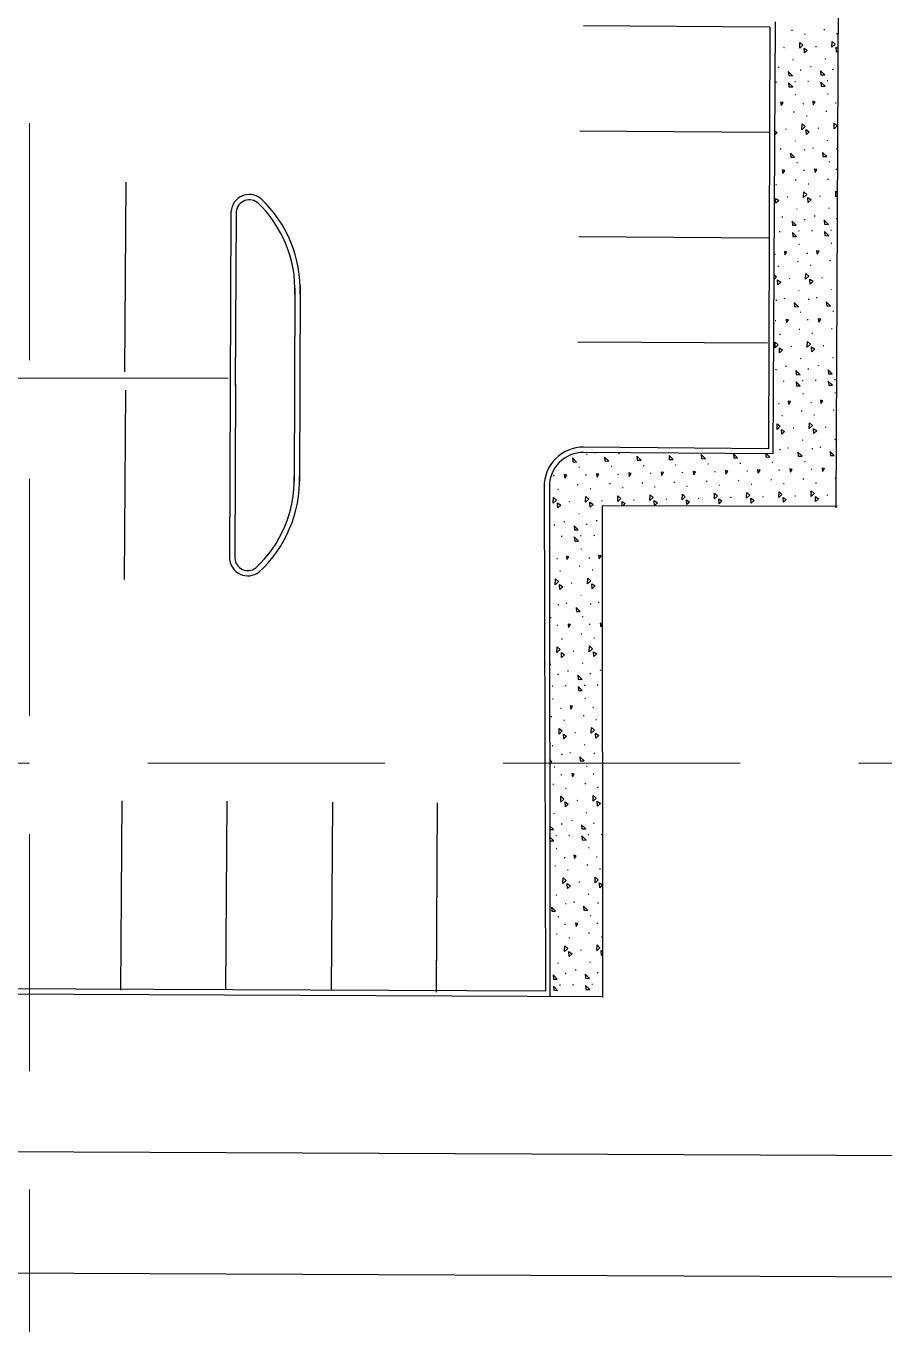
# Model space of a CAD drawing. Header units: inches. Extents: x -5337 to 1057, y 15227 to 19227.
# Drawn here: x -2240 to -2158.5, y 16375.5 to 16498.7 of the extents above; entities that cross this region are included whole.
import ezdxf

# ---------------------------------------------------------------- set-up
doc = ezdxf.new("R2010")
doc.units = ezdxf.units.IN
doc.header["$LTSCALE"] = 150
doc.header["$MEASUREMENT"] = 0
doc.linetypes.add('HIDDEN', pattern=[0.375, 0.25, -0.125])
for name, color, linetype in [('grid', 7, 'HIDDEN'), ('PAVING', 7, 'Continuous'), ('ROW', 7, 'Continuous')]:
    doc.layers.add(name, color=color, linetype=linetype)

msp = doc.modelspace()

# ---------------------------------------------------------------- linework, layer by layer
at = {"layer": 'grid', "color": 252, "linetype": 'HIDDEN', "lineweight": 0, "ltscale": 0.6}
for p, q in [((-2239.64, 19121.98), (-2239.64, 15630.29)), ((-5232.14, 16428.73), (952.36, 16428.73))]:
    msp.add_line(p, q, dxfattribs=at)
at = {"layer": 'PAVING'}
for p, q in [((-2162.79, 16505.38), (-2163.03, 16452.97)), ((-2169.31, 16498.61), (-2187, 16498.72)), ((-2169.31, 16498.61), (-2169.45, 16458.58)), ((-2168.81, 16499.1), (-2169.02, 16458.08)), ((-2167.24, 16498.31), (-2167.16, 16498.31)), ((-2164.18, 16498.39), (-2164.1, 16498.39)), ((-2162.97, 16498.01), (-2162.9, 16498.01)), ((-2166.47, 16496.62), (-2166.45, 16497.16)), ((-2166.17, 16496.91), (-2166.47, 16496.62)), ((-2166.45, 16497.16), (-2166.17, 16496.91)), ((-2166.03, 16497.93), (-2165.97, 16497.94)), ((-2164.96, 16496.78), (-2164.89, 16496.76)), ((-2163.41, 16496.7), (-2163.39, 16497.24)), ((-2163.11, 16496.98), (-2163.41, 16496.7)), ((-2163.39, 16497.24), (-2163.11, 16496.98)), ((-2168.82, 16496.34), (-2168.82, 16496.34)), ((-2168.82, 16496.34), (-2168.82, 16496.33)), ((-2168.02, 16496.71), (-2167.95, 16496.68)), ((-2167.12, 16495.52), (-2167.06, 16495.55)), ((-2166.06, 16496.62), (-2165.76, 16496.41)), ((-2166.03, 16496.16), (-2166.06, 16496.62)), ((-2165.76, 16496.41), (-2166.03, 16496.16)), ((-2164.05, 16495.6), (-2164, 16495.63)), ((-2162.97, 16496.23), (-2163, 16496.7)), ((-2163, 16496.7), (-2162.83, 16496.59)), ((-2162.83, 16496.36), (-2162.97, 16496.23)), ((-2168.52, 16494.81), (-2168.44, 16494.8)), ((-2167.16, 16494), (-2167.56, 16494.39)), ((-2167.56, 16494.39), (-2167.52, 16494.01)), ((-2166.42, 16494.55), (-2166.33, 16494.56)), ((-2165.46, 16494.88), (-2165.38, 16494.88)), ((-2164.1, 16494.07), (-2164.5, 16494.46)), ((-2164.5, 16494.46), (-2164.46, 16494.08)), ((-2163.35, 16494.63), (-2163.27, 16494.63)), ((-2168.77, 16493.41), (-2168.69, 16493.39)), ((-2167.13, 16492.93), (-2167.53, 16493.32)), ((-2167.53, 16493.32), (-2167.5, 16492.94)), ((-2167.52, 16494.01), (-2167.16, 16494)), ((-2166.94, 16493.46), (-2166.87, 16493.46)), ((-2165.71, 16493.49), (-2165.63, 16493.47)), ((-2164.07, 16493), (-2164.47, 16493.39)), ((-2164.47, 16493.39), (-2164.44, 16493.01)), ((-2164.46, 16494.08), (-2164.1, 16494.07)), ((-2163.88, 16493.53), (-2163.81, 16493.53)), ((-2167.5, 16492.94), (-2167.13, 16492.93)), ((-2166.91, 16492.21), (-2166.84, 16492.21)), ((-2164.44, 16493.01), (-2164.07, 16493)), ((-2163.85, 16492.29), (-2163.77, 16492.29)), ((-2168.29, 16491.5), (-2168.24, 16491.17)), ((-2168.06, 16491.45), (-2168.29, 16491.5)), ((-2168.24, 16491.17), (-2168.06, 16491.45)), ((-2167.05, 16490.57), (-2166.97, 16490.57)), ((-2166.14, 16491.34), (-2166.06, 16491.35)), ((-2165.23, 16491.57), (-2165.18, 16491.25)), ((-2165, 16491.53), (-2165.23, 16491.57)), ((-2165.18, 16491.25), (-2165, 16491.53)), ((-2163.99, 16490.64), (-2163.91, 16490.64)), ((-2163.08, 16491.42), (-2163, 16491.42)), ((-2168.85, 16490.11), (-2168.83, 16490.11)), ((-2166.27, 16488.87), (-2166.25, 16489.42)), ((-2166.25, 16489.42), (-2165.97, 16489.17)), ((-2165.84, 16490.19), (-2165.77, 16490.19)), ((-2163.21, 16488.95), (-2163.19, 16489.49)), ((-2163.19, 16489.49), (-2162.91, 16489.25)), ((-2169.37, 16488.62), (-2187.37, 16488.73)), ((-2168.86, 16488.76), (-2168.62, 16488.6)), ((-2168.62, 16488.6), (-2168.86, 16488.37)), ((-2167.83, 16488.97), (-2167.76, 16488.93)), ((-2165.97, 16489.17), (-2166.27, 16488.87)), ((-2165.86, 16488.88), (-2165.56, 16488.67)), ((-2165.84, 16488.41), (-2165.86, 16488.88)), ((-2165.56, 16488.67), (-2165.84, 16488.41)), ((-2164.76, 16489.04), (-2164.7, 16489.01)), ((-2162.91, 16489.25), (-2163.21, 16488.95)), ((-2168.33, 16487.07), (-2168.24, 16487.05)), ((-2166.92, 16487.78), (-2166.86, 16487.81)), ((-2166.03, 16486.97), (-2165.95, 16486.98)), ((-2165.27, 16487.14), (-2165.18, 16487.13)), ((-2163.86, 16487.86), (-2163.8, 16487.88)), ((-2162.97, 16487.05), (-2162.89, 16487.05)), ((-2166.96, 16486.25), (-2167.36, 16486.64)), ((-2167.36, 16486.64), (-2167.33, 16486.27)), ((-2167.33, 16486.27), (-2166.96, 16486.25)), ((-2166.75, 16485.76), (-2166.67, 16485.76)), ((-2163.9, 16486.33), (-2164.3, 16486.72)), ((-2164.3, 16486.72), (-2164.27, 16486.34)), ((-2164.27, 16486.34), (-2163.9, 16486.33)), ((-2163.68, 16485.83), (-2163.61, 16485.84)), ((-2168.13, 16485.05), (-2168.08, 16484.73)), ((-2167.9, 16485.01), (-2168.13, 16485.05)), ((-2168.08, 16484.73), (-2167.9, 16485.01)), ((-2166.11, 16485.03), (-2166.02, 16485.03)), ((-2165.06, 16485.13), (-2165.02, 16484.8)), ((-2164.84, 16485.08), (-2165.06, 16485.13)), ((-2165.02, 16484.8), (-2164.84, 16485.08)), ((-2163.04, 16485.11), (-2162.96, 16485.11)), ((-2230.48, 16483.88), (-2230.6, 16465.88)), ((-2168.73, 16483.66), (-2168.67, 16483.67)), ((-2166.89, 16484.12), (-2166.8, 16484.12)), ((-2165.67, 16483.74), (-2165.61, 16483.74)), ((-2163.83, 16484.19), (-2163.74, 16484.19)), ((-2168.89, 16482.65), (-2168.87, 16482.64)), ((-2168.87, 16482.64), (-2168.89, 16482.62)), ((-2168.76, 16482.35), (-2168.46, 16482.14)), ((-2168.73, 16481.89), (-2168.76, 16482.35)), ((-2168.46, 16482.14), (-2168.73, 16481.89)), ((-2167.66, 16482.51), (-2167.6, 16482.49)), ((-2166.11, 16482.43), (-2166.09, 16482.97)), ((-2165.81, 16482.71), (-2166.11, 16482.43)), ((-2166.09, 16482.97), (-2165.81, 16482.71)), ((-2165.7, 16482.43), (-2165.4, 16482.22)), ((-2165.67, 16481.96), (-2165.7, 16482.43)), ((-2165.4, 16482.22), (-2165.67, 16481.96)), ((-2164.6, 16482.59), (-2164.54, 16482.56)), ((-2163.05, 16482.5), (-2163.03, 16483.05)), ((-2162.9, 16482.65), (-2163.05, 16482.5)), ((-2163.03, 16483.05), (-2162.89, 16482.92)), ((-2220.56, 16464.17), (-2220.49, 16481.11)), ((-2220.49, 16481.11), (-2220.49, 16481.11)), ((-2220.08, 16464.58), (-2219.99, 16480.9)), ((-2166.76, 16481.33), (-2166.7, 16481.36)), ((-2163.7, 16481.41), (-2163.64, 16481.44)), ((-2168.16, 16480.61), (-2168.08, 16480.6)), ((-2166.8, 16479.8), (-2167.2, 16480.19)), ((-2167.2, 16480.19), (-2167.17, 16479.81)), ((-2167.17, 16479.81), (-2166.8, 16479.8)), ((-2166.06, 16480.36), (-2165.97, 16480.36)), ((-2165.1, 16480.69), (-2165.02, 16480.68)), ((-2163.74, 16479.88), (-2164.14, 16480.27)), ((-2164.14, 16480.27), (-2164.11, 16479.89)), ((-2164.11, 16479.89), (-2163.74, 16479.88)), ((-2163, 16480.44), (-2162.91, 16480.44)), ((-2187.45, 16478.73), (-2169.45, 16478.61)), ((-2168.41, 16479.22), (-2168.33, 16479.2)), ((-2166.77, 16478.73), (-2167.17, 16479.12)), ((-2167.17, 16479.12), (-2167.14, 16478.74)), ((-2167.14, 16478.74), (-2166.77, 16478.73)), ((-2166.58, 16479.26), (-2166.51, 16479.26)), ((-2165.35, 16479.29), (-2165.27, 16479.28)), ((-2163.71, 16478.81), (-2164.11, 16479.2)), ((-2164.11, 16479.2), (-2164.08, 16478.82)), ((-2164.08, 16478.82), (-2163.71, 16478.81)), ((-2163.52, 16479.34), (-2163.45, 16479.34)), ((-2168.85, 16477.07), (-2168.76, 16477.08)), ((-2167.93, 16477.3), (-2167.88, 16476.98)), ((-2167.7, 16477.26), (-2167.93, 16477.3)), ((-2167.88, 16476.98), (-2167.7, 16477.26)), ((-2166.55, 16478.02), (-2166.48, 16478.02)), ((-2165.79, 16477.15), (-2165.7, 16477.15)), ((-2164.87, 16477.38), (-2164.82, 16477.06)), ((-2164.64, 16477.34), (-2164.87, 16477.38)), ((-2164.82, 16477.06), (-2164.64, 16477.34)), ((-2163.49, 16478.09), (-2163.42, 16478.09)), ((-2168.54, 16475.92), (-2168.47, 16475.92)), ((-2166.69, 16476.37), (-2166.61, 16476.37)), ((-2165.48, 16476), (-2165.41, 16476)), ((-2163.63, 16476.45), (-2163.55, 16476.45)), ((-2168.93, 16475.12), (-2168.68, 16474.9)), ((-2168.68, 16474.9), (-2168.93, 16474.65)), ((-2168.57, 16474.61), (-2168.27, 16474.4)), ((-2168.54, 16474.14), (-2168.57, 16474.61)), ((-2167.47, 16474.77), (-2167.4, 16474.74)), ((-2165.92, 16474.68), (-2165.9, 16475.22)), ((-2165.62, 16474.98), (-2165.92, 16474.68)), ((-2165.9, 16475.22), (-2165.62, 16474.98)), ((-2165.5, 16474.68), (-2165.21, 16474.48)), ((-2165.48, 16474.22), (-2165.5, 16474.68)), ((-2164.41, 16474.85), (-2164.34, 16474.82)), ((-2214.42, 16473.83), (-2214.5, 16455.43)), ((-2213.92, 16474.11), (-2214, 16455.48)), ((-2168.27, 16474.4), (-2168.54, 16474.14)), ((-2166.56, 16473.59), (-2166.51, 16473.61)), ((-2165.21, 16474.48), (-2165.48, 16474.22)), ((-2163.5, 16473.66), (-2163.44, 16473.69)), ((-2168.74, 16472.7), (-2168.65, 16472.7)), ((-2167.97, 16472.87), (-2167.88, 16472.86)), ((-2166.6, 16472.06), (-2167.01, 16472.45)), ((-2167.01, 16472.45), (-2166.97, 16472.07)), ((-2165.68, 16472.78), (-2165.59, 16472.78)), ((-2164.91, 16472.95), (-2164.82, 16472.93)), ((-2163.54, 16472.13), (-2163.95, 16472.52)), ((-2163.95, 16472.52), (-2163.91, 16472.15)), ((-2163.91, 16472.15), (-2163.54, 16472.13)), ((-2167.77, 16470.86), (-2167.72, 16470.53)), ((-2167.54, 16470.81), (-2167.77, 16470.86)), ((-2166.97, 16472.07), (-2166.6, 16472.06)), ((-2166.39, 16471.56), (-2166.32, 16471.57)), ((-2164.71, 16470.93), (-2164.66, 16470.61)), ((-2164.48, 16470.89), (-2164.71, 16470.93)), ((-2164.66, 16470.61), (-2164.48, 16470.89)), ((-2163.33, 16471.64), (-2163.25, 16471.64)), ((-2168.81, 16470.76), (-2168.73, 16470.76)), ((-2167.72, 16470.53), (-2167.54, 16470.81)), ((-2166.53, 16469.92), (-2166.45, 16469.92)), ((-2165.75, 16470.84), (-2165.67, 16470.84)), ((-2163.47, 16470), (-2163.39, 16470)), ((-2187.54, 16468.74), (-2169.54, 16468.62)), ((-2168.82, 16468.16), (-2168.8, 16468.7)), ((-2168.51, 16468.44), (-2168.82, 16468.16)), ((-2168.8, 16468.7), (-2168.51, 16468.44)), ((-2168.38, 16469.47), (-2168.31, 16469.47)), ((-2165.76, 16468.23), (-2165.73, 16468.77)), ((-2165.45, 16468.52), (-2165.76, 16468.23)), ((-2165.73, 16468.77), (-2165.45, 16468.52)), ((-2165.32, 16469.55), (-2165.25, 16469.55)), ((-2164.24, 16468.39), (-2164.18, 16468.37)), ((-2168.4, 16468.16), (-2168.1, 16467.95)), ((-2168.38, 16467.69), (-2168.4, 16468.16)), ((-2168.1, 16467.95), (-2168.38, 16467.69)), ((-2167.31, 16468.32), (-2167.24, 16468.29)), ((-2166.4, 16467.14), (-2166.34, 16467.17)), ((-2165.34, 16468.24), (-2165.04, 16468.02)), ((-2165.32, 16467.77), (-2165.34, 16468.24)), ((-2165.04, 16468.02), (-2165.32, 16467.77)), ((-2163.34, 16467.21), (-2163.28, 16467.24)), ((-2168.76, 16466.09), (-2168.68, 16466.09)), ((-2167.81, 16466.42), (-2167.72, 16466.41)), ((-2166.44, 16465.61), (-2166.84, 16466)), ((-2166.84, 16466), (-2166.81, 16465.62)), ((-2165.7, 16466.17), (-2165.62, 16466.17)), ((-2164.75, 16466.5), (-2164.66, 16466.49)), ((-2163.38, 16465.69), (-2163.78, 16466.07)), ((-2163.78, 16466.07), (-2163.75, 16465.69)), ((-2220.77, 16465.26), (-2245, 16465.28)), ((-2220.07, 16464.72), (-2220.14, 16448.15)), ((-2168.06, 16465.02), (-2167.97, 16465)), ((-2166.42, 16464.54), (-2166.82, 16464.93)), ((-2166.82, 16464.93), (-2166.78, 16464.55)), ((-2166.81, 16465.62), (-2166.44, 16465.61)), ((-2166.22, 16465.07), (-2166.15, 16465.07)), ((-2165, 16465.1), (-2164.91, 16465.08)), ((-2163.35, 16464.61), (-2163.76, 16465.01)), ((-2163.76, 16465.01), (-2163.72, 16464.63)), ((-2163.75, 16465.69), (-2163.38, 16465.69)), ((-2163.16, 16465.14), (-2163.09, 16465.15)), ((-2230.53, 16464.15), (-2230.65, 16446.15)), ((-2220.57, 16464.17), (-2220.64, 16448.14)), ((-2166.78, 16464.55), (-2166.42, 16464.54)), ((-2166.19, 16463.82), (-2166.12, 16463.82)), ((-2163.72, 16464.63), (-2163.35, 16464.61)), ((-2163.13, 16463.9), (-2163.06, 16463.9)), ((-2168.49, 16462.88), (-2168.41, 16462.88)), ((-2167.57, 16463.11), (-2167.52, 16462.78)), ((-2167.34, 16463.07), (-2167.57, 16463.11)), ((-2167.52, 16462.78), (-2167.34, 16463.07)), ((-2165.43, 16462.96), (-2165.35, 16462.96)), ((-2164.51, 16463.19), (-2164.46, 16462.86)), ((-2164.28, 16463.14), (-2164.51, 16463.19)), ((-2164.46, 16462.86), (-2164.28, 16463.14)), ((-2163.27, 16462.25), (-2163.19, 16462.26)), ((-2168.18, 16461.73), (-2168.12, 16461.72)), ((-2166.33, 16462.18), (-2166.25, 16462.18)), ((-2165.56, 16460.49), (-2165.54, 16461.03)), ((-2165.54, 16461.03), (-2165.26, 16460.78)), ((-2165.12, 16461.81), (-2165.06, 16461.8)), ((-2168.62, 16460.41), (-2168.6, 16460.95)), ((-2168.32, 16460.71), (-2168.62, 16460.41)), ((-2168.6, 16460.95), (-2168.32, 16460.71)), ((-2168.21, 16460.41), (-2167.91, 16460.21)), ((-2168.18, 16459.95), (-2168.21, 16460.41)), ((-2167.91, 16460.21), (-2168.18, 16459.95)), ((-2167.11, 16460.58), (-2167.04, 16460.55)), ((-2165.26, 16460.78), (-2165.56, 16460.49)), ((-2165.15, 16460.49), (-2164.85, 16460.28)), ((-2165.12, 16460.02), (-2165.15, 16460.49)), ((-2164.85, 16460.28), (-2165.12, 16460.02)), ((-2164.05, 16460.65), (-2163.98, 16460.62)), ((-2169.45, 16458.58), (-2187, 16458.73)), ((-2167.61, 16458.68), (-2167.53, 16458.66)), ((-2166.21, 16459.39), (-2166.15, 16459.42)), ((-2165.32, 16458.59), (-2165.24, 16458.59)), ((-2164.55, 16458.76), (-2164.47, 16458.74)), ((-2163.15, 16459.47), (-2163.09, 16459.5)), ((-2187.67, 16457.32), (-2188.07, 16457.71)), ((-2188.07, 16457.71), (-2188.04, 16457.34)), ((-2188.04, 16457.34), (-2187.67, 16457.32)), ((-2169, 16458.08), (-2187, 16458.23)), ((-2186.74, 16458.05), (-2186.66, 16458.05)), ((-2185.98, 16458.22), (-2185.89, 16458.2)), ((-2184.61, 16457.4), (-2185.01, 16457.79)), ((-2185.01, 16457.79), (-2184.98, 16457.42)), ((-2184.98, 16457.42), (-2184.61, 16457.4)), ((-2183.68, 16458.12), (-2183.6, 16458.13)), ((-2181.55, 16457.48), (-2181.95, 16457.87)), ((-2181.95, 16457.87), (-2181.92, 16457.49)), ((-2181.92, 16457.49), (-2181.55, 16457.48)), ((-2178.49, 16457.55), (-2178.89, 16457.95)), ((-2178.89, 16457.95), (-2178.86, 16457.57)), ((-2178.86, 16457.57), (-2178.49, 16457.55)), ((-2175.43, 16457.63), (-2175.83, 16458.02)), ((-2175.83, 16458.02), (-2175.8, 16457.65)), ((-2175.8, 16457.65), (-2175.43, 16457.63)), ((-2172.37, 16457.71), (-2172.77, 16458.1)), ((-2172.77, 16458.1), (-2172.74, 16457.72)), ((-2172.74, 16457.72), (-2172.37, 16457.71)), ((-2169.7, 16458.09), (-2169.68, 16457.8)), ((-2169.68, 16457.8), (-2169.31, 16457.79)), ((-2169.31, 16457.79), (-2169.62, 16458.09)), ((-2169.09, 16457.29), (-2169.02, 16457.29)), ((-2168.38, 16458.51), (-2168.3, 16458.51)), ((-2166.25, 16457.86), (-2166.65, 16458.25)), ((-2166.65, 16458.25), (-2166.61, 16457.88)), ((-2166.61, 16457.88), (-2166.25, 16457.86)), ((-2166.03, 16457.37), (-2165.96, 16457.37)), ((-2163.19, 16457.94), (-2163.59, 16458.33)), ((-2163.59, 16458.33), (-2163.55, 16457.95)), ((-2163.55, 16457.95), (-2163.19, 16457.94)), ((-2188.84, 16456.12), (-2188.79, 16455.8)), ((-2188.61, 16456.08), (-2188.84, 16456.12)), ((-2188.79, 16455.8), (-2188.61, 16456.08)), ((-2187.46, 16456.83), (-2187.38, 16456.83)), ((-2186.82, 16456.1), (-2186.74, 16456.1)), ((-2185.78, 16456.2), (-2185.73, 16455.87)), ((-2185.55, 16456.16), (-2185.78, 16456.2)), ((-2185.73, 16455.87), (-2185.55, 16456.16)), ((-2184.4, 16456.91), (-2184.32, 16456.91)), ((-2183.76, 16456.18), (-2183.68, 16456.18)), ((-2182.71, 16456.28), (-2182.67, 16455.95)), ((-2182.49, 16456.23), (-2182.71, 16456.28)), ((-2182.67, 16455.95), (-2182.49, 16456.23)), ((-2181.34, 16456.98), (-2181.26, 16456.99)), ((-2180.69, 16456.26), (-2180.61, 16456.26)), ((-2179.65, 16456.35), (-2179.6, 16456.03)), ((-2179.42, 16456.31), (-2179.65, 16456.35)), ((-2179.6, 16456.03), (-2179.42, 16456.31)), ((-2178.27, 16457.06), (-2178.2, 16457.06)), ((-2177.63, 16456.33), (-2177.55, 16456.34)), ((-2176.59, 16456.43), (-2176.54, 16456.11)), ((-2176.36, 16456.39), (-2176.59, 16456.43)), ((-2176.54, 16456.11), (-2176.36, 16456.39)), ((-2175.21, 16457.14), (-2175.14, 16457.14)), ((-2174.57, 16456.41), (-2174.49, 16456.41)), ((-2173.53, 16456.51), (-2173.48, 16456.18)), ((-2173.3, 16456.46), (-2173.53, 16456.51)), ((-2173.48, 16456.18), (-2173.3, 16456.46)), ((-2172.15, 16457.22), (-2172.08, 16457.22)), ((-2171.51, 16456.49), (-2171.43, 16456.49)), ((-2170.47, 16456.58), (-2170.42, 16456.26)), ((-2170.24, 16456.54), (-2170.47, 16456.58)), ((-2170.42, 16456.26), (-2170.24, 16456.54)), ((-2168.45, 16456.56), (-2168.37, 16456.57)), ((-2167.41, 16456.66), (-2167.36, 16456.34)), ((-2167.18, 16456.62), (-2167.41, 16456.66)), ((-2167.36, 16456.34), (-2167.18, 16456.62)), ((-2165.39, 16456.64), (-2165.31, 16456.64)), ((-2164.35, 16456.74), (-2164.3, 16456.41)), ((-2164.12, 16456.7), (-2164.35, 16456.74)), ((-2164.3, 16456.41), (-2164.12, 16456.7)), ((-2190.75, 16454.94), (-2190.63, 16407.06)), ((-2190.25, 16454.94), (-2190.22, 16406.57)), ((-2189.88, 16456.03), (-2189.8, 16456.03)), ((-2187.6, 16455.19), (-2187.52, 16455.19)), ((-2184.54, 16455.27), (-2184.45, 16455.27)), ((-2183.32, 16454.89), (-2183.26, 16454.89)), ((-2181.48, 16455.34), (-2181.39, 16455.34)), ((-2180.26, 16454.97), (-2180.2, 16454.97)), ((-2178.42, 16455.42), (-2178.33, 16455.42)), ((-2177.2, 16455.04), (-2177.14, 16455.05)), ((-2175.35, 16455.5), (-2175.27, 16455.5)), ((-2174.14, 16455.12), (-2174.08, 16455.12)), ((-2172.29, 16455.57), (-2172.21, 16455.58)), ((-2171.08, 16455.2), (-2171.02, 16455.2)), ((-2169.23, 16455.65), (-2169.15, 16455.65)), ((-2168.02, 16455.28), (-2167.95, 16455.28)), ((-2166.17, 16455.73), (-2166.09, 16455.73)), ((-2164.96, 16455.35), (-2164.89, 16455.35)), ((-2163.11, 16455.8), (-2163.03, 16455.81)), ((-2189.88, 16453.42), (-2189.86, 16453.96)), ((-2189.58, 16453.71), (-2189.88, 16453.42)), ((-2189.86, 16453.96), (-2189.58, 16453.71)), ((-2189.45, 16454.74), (-2189.38, 16454.74)), ((-2186.82, 16453.5), (-2186.8, 16454.04)), ((-2186.52, 16453.79), (-2186.82, 16453.5)), ((-2186.8, 16454.04), (-2186.52, 16453.79)), ((-2186.39, 16454.81), (-2186.32, 16454.81)), ((-2185.31, 16453.66), (-2185.25, 16453.64)), ((-2183.76, 16453.58), (-2183.74, 16454.12)), ((-2183.46, 16453.86), (-2183.76, 16453.58)), ((-2183.74, 16454.12), (-2183.46, 16453.86)), ((-2182.25, 16453.74), (-2182.19, 16453.71)), ((-2180.7, 16453.65), (-2180.68, 16454.2)), ((-2180.4, 16453.94), (-2180.7, 16453.65)), ((-2180.68, 16454.2), (-2180.4, 16453.94)), ((-2180.29, 16453.66), (-2179.99, 16453.44)), ((-2180.26, 16453.19), (-2180.29, 16453.66)), ((-2179.19, 16453.82), (-2179.13, 16453.79)), ((-2177.64, 16453.73), (-2177.62, 16454.27)), ((-2177.34, 16454.02), (-2177.64, 16453.73)), ((-2177.62, 16454.27), (-2177.34, 16454.02)), ((-2177.23, 16453.73), (-2176.93, 16453.52)), ((-2177.2, 16453.27), (-2177.23, 16453.73)), ((-2176.13, 16453.89), (-2176.06, 16453.87)), ((-2174.58, 16453.81), (-2174.56, 16454.35)), ((-2174.28, 16454.09), (-2174.58, 16453.81)), ((-2174.56, 16454.35), (-2174.28, 16454.09)), ((-2174.17, 16453.81), (-2173.87, 16453.6)), ((-2174.14, 16453.34), (-2174.17, 16453.81)), ((-2173.87, 16453.6), (-2174.14, 16453.34)), ((-2173.07, 16453.97), (-2173, 16453.94)), ((-2171.52, 16453.88), (-2171.5, 16454.43)), ((-2171.22, 16454.17), (-2171.52, 16453.88)), ((-2171.5, 16454.43), (-2171.22, 16454.17)), ((-2171.11, 16453.89), (-2170.81, 16453.68)), ((-2171.08, 16453.42), (-2171.11, 16453.89)), ((-2170.81, 16453.68), (-2171.08, 16453.42)), ((-2170.01, 16454.05), (-2169.94, 16454.02)), ((-2168.46, 16453.96), (-2168.44, 16454.5)), ((-2168.16, 16454.25), (-2168.46, 16453.96)), ((-2168.44, 16454.5), (-2168.16, 16454.25)), ((-2168.05, 16453.96), (-2167.75, 16453.75)), ((-2168.02, 16453.5), (-2168.05, 16453.96)), ((-2167.75, 16453.75), (-2168.02, 16453.5)), ((-2166.95, 16454.12), (-2166.88, 16454.1)), ((-2165.4, 16454.04), (-2165.38, 16454.58)), ((-2165.1, 16454.33), (-2165.4, 16454.04)), ((-2165.38, 16454.58), (-2165.1, 16454.33)), ((-2164.98, 16454.04), (-2164.69, 16453.83)), ((-2164.96, 16453.58), (-2164.98, 16454.04)), ((-2164.69, 16453.83), (-2164.96, 16453.58)), ((-2163.89, 16454.2), (-2163.82, 16454.18)), ((-2189.47, 16453.43), (-2189.17, 16453.21)), ((-2189.44, 16452.96), (-2189.47, 16453.43)), ((-2189.17, 16453.21), (-2189.44, 16452.96)), ((-2188.37, 16453.58), (-2188.31, 16453.56)), ((-2187.47, 16452.4), (-2187.41, 16452.43)), ((-2186.41, 16453.5), (-2186.11, 16453.29)), ((-2186.38, 16453.04), (-2186.41, 16453.5)), ((-2186.11, 16453.29), (-2186.38, 16453.04)), ((-2185.24, 16453.15), (-2185.22, 16406.48)), ((-2162.91, 16453.08), (-2185.24, 16453.15)), ((-2183.33, 16453.15), (-2183.35, 16453.58)), ((-2183.35, 16453.58), (-2183.05, 16453.37)), ((-2183.05, 16453.37), (-2183.29, 16453.15)), ((-2179.99, 16453.44), (-2180.26, 16453.19)), ((-2176.93, 16453.52), (-2177.2, 16453.27)), ((-2189.83, 16451.35), (-2189.74, 16451.36)), ((-2188.88, 16451.68), (-2188.79, 16451.68)), ((-2187.51, 16450.88), (-2187.91, 16451.26)), ((-2187.91, 16451.26), (-2187.88, 16450.88)), ((-2186.77, 16451.43), (-2186.68, 16451.43)), ((-2185.81, 16451.76), (-2185.73, 16451.75)), ((-2189.12, 16450.29), (-2189.04, 16450.27)), ((-2187.48, 16449.8), (-2187.89, 16450.2)), ((-2187.89, 16450.2), (-2187.85, 16449.81)), ((-2187.88, 16450.88), (-2187.51, 16450.88)), ((-2187.29, 16450.33), (-2187.22, 16450.34)), ((-2186.06, 16450.37), (-2185.98, 16450.35)), ((-2187.85, 16449.81), (-2187.48, 16449.8)), ((-2187.26, 16449.09), (-2187.19, 16449.09)), ((-2220.64, 16448.14), (-2220.64, 16448.14)), ((-2189.56, 16448.15), (-2189.47, 16448.15)), ((-2188.64, 16448.38), (-2188.59, 16448.05)), ((-2188.41, 16448.33), (-2188.64, 16448.38)), ((-2188.59, 16448.05), (-2188.41, 16448.33)), ((-2187.4, 16447.44), (-2187.32, 16447.45)), ((-2186.5, 16448.22), (-2186.41, 16448.22)), ((-2185.58, 16448.45), (-2185.53, 16448.13)), ((-2185.35, 16448.41), (-2185.58, 16448.45)), ((-2185.53, 16448.13), (-2185.35, 16448.41)), ((-2189.69, 16445.67), (-2189.67, 16446.22)), ((-2189.67, 16446.22), (-2189.39, 16445.97)), ((-2189.25, 16447), (-2189.19, 16446.99)), ((-2186.63, 16445.75), (-2186.61, 16446.29)), ((-2186.61, 16446.29), (-2186.33, 16446.05)), ((-2186.19, 16447.07), (-2186.12, 16447.07)), ((-2189.39, 16445.97), (-2189.69, 16445.67)), ((-2189.28, 16445.68), (-2188.98, 16445.47)), ((-2189.25, 16445.21), (-2189.28, 16445.68)), ((-2188.98, 16445.47), (-2189.25, 16445.21)), ((-2188.18, 16445.84), (-2188.11, 16445.81)), ((-2186.33, 16446.05), (-2186.63, 16445.75)), ((-2186.22, 16445.76), (-2185.92, 16445.55)), ((-2186.19, 16445.29), (-2186.22, 16445.76)), ((-2185.92, 16445.55), (-2186.19, 16445.29)), ((-2189.45, 16443.78), (-2189.36, 16443.78)), ((-2188.68, 16443.95), (-2188.6, 16443.93)), ((-2187.27, 16444.66), (-2187.22, 16444.68)), ((-2186.39, 16443.85), (-2186.3, 16443.85)), ((-2185.62, 16444.02), (-2185.53, 16444.01)), ((-2190.16, 16442.56), (-2190.09, 16442.56)), ((-2187.32, 16443.13), (-2187.72, 16443.52)), ((-2187.72, 16443.52), (-2187.68, 16443.14)), ((-2187.68, 16443.14), (-2187.32, 16443.13)), ((-2187.1, 16442.64), (-2187.03, 16442.64)), ((-2189.52, 16441.83), (-2189.44, 16441.83)), ((-2188.48, 16441.93), (-2188.43, 16441.6)), ((-2188.25, 16441.89), (-2188.48, 16441.93)), ((-2188.43, 16441.6), (-2188.25, 16441.89)), ((-2186.46, 16441.91), (-2186.38, 16441.91)), ((-2185.23, 16441.97), (-2185.42, 16442.01)), ((-2185.42, 16442.01), (-2185.37, 16441.68)), ((-2185.37, 16441.68), (-2185.23, 16441.9)), ((-2190.24, 16440.92), (-2190.22, 16440.92)), ((-2189.09, 16440.54), (-2189.02, 16440.54)), ((-2187.24, 16440.99), (-2187.16, 16441)), ((-2186.03, 16440.62), (-2185.96, 16440.62)), ((-2189.53, 16439.23), (-2189.51, 16439.77)), ((-2189.23, 16439.51), (-2189.53, 16439.23)), ((-2189.51, 16439.77), (-2189.23, 16439.51)), ((-2189.11, 16439.23), (-2188.81, 16439.02)), ((-2189.09, 16438.76), (-2189.11, 16439.23)), ((-2188.81, 16439.02), (-2189.09, 16438.76)), ((-2188.02, 16439.39), (-2187.95, 16439.36)), ((-2186.47, 16439.3), (-2186.45, 16439.85)), ((-2186.16, 16439.59), (-2186.47, 16439.3)), ((-2186.45, 16439.85), (-2186.16, 16439.59)), ((-2186.05, 16439.31), (-2185.75, 16439.1)), ((-2186.03, 16438.84), (-2186.05, 16439.31)), ((-2185.75, 16439.1), (-2186.03, 16438.84)), ((-2190.17, 16438.13), (-2190.12, 16438.16)), ((-2187.11, 16438.21), (-2187.05, 16438.24)), ((-2185.46, 16437.57), (-2185.37, 16437.56)), ((-2190.21, 16436.6), (-2190.24, 16436.63)), ((-2190.24, 16436.61), (-2190.21, 16436.6)), ((-2189.47, 16437.16), (-2189.39, 16437.16)), ((-2188.52, 16437.49), (-2188.43, 16437.48)), ((-2187.15, 16436.68), (-2187.55, 16437.07)), ((-2187.55, 16437.07), (-2187.52, 16436.69)), ((-2187.52, 16436.69), (-2187.15, 16436.68)), ((-2186.41, 16437.24), (-2186.33, 16437.24)), ((-2190.19, 16435.53), (-2190.24, 16435.58)), ((-2190.24, 16435.53), (-2190.19, 16435.53)), ((-2190, 16436.06), (-2189.92, 16436.07)), ((-2188.77, 16436.09), (-2188.68, 16436.08)), ((-2187.13, 16435.61), (-2187.53, 16436)), ((-2187.53, 16436), (-2187.49, 16435.62)), ((-2187.49, 16435.62), (-2187.13, 16435.61)), ((-2186.94, 16436.14), (-2186.86, 16436.14)), ((-2185.71, 16436.17), (-2185.62, 16436.15)), ((-2189.97, 16434.82), (-2189.89, 16434.82)), ((-2189.2, 16433.95), (-2189.12, 16433.95)), ((-2188.28, 16434.18), (-2188.23, 16433.86)), ((-2188.05, 16434.14), (-2188.28, 16434.18)), ((-2188.23, 16433.86), (-2188.05, 16434.14)), ((-2186.9, 16434.89), (-2186.83, 16434.9)), ((-2186.14, 16434.03), (-2186.06, 16434.03)), ((-2190.11, 16433.17), (-2190.02, 16433.17)), ((-2188.89, 16432.8), (-2188.83, 16432.8)), ((-2187.05, 16433.25), (-2186.96, 16433.25)), ((-2185.83, 16432.88), (-2185.77, 16432.87)), ((-2189.33, 16431.48), (-2189.31, 16432.02)), ((-2189.03, 16431.78), (-2189.33, 16431.48)), ((-2189.31, 16432.02), (-2189.03, 16431.78)), ((-2188.92, 16431.48), (-2188.62, 16431.28)), ((-2188.89, 16431.02), (-2188.92, 16431.48)), ((-2187.82, 16431.65), (-2187.76, 16431.62)), ((-2186.27, 16431.56), (-2186.25, 16432.1)), ((-2185.97, 16431.85), (-2186.27, 16431.56)), ((-2186.25, 16432.1), (-2185.97, 16431.85)), ((-2185.86, 16431.56), (-2185.56, 16431.36)), ((-2185.83, 16431.1), (-2185.86, 16431.56)), ((-2189.98, 16430.39), (-2189.92, 16430.41)), ((-2188.62, 16431.28), (-2188.89, 16431.02)), ((-2186.92, 16430.47), (-2186.86, 16430.49)), ((-2185.56, 16431.36), (-2185.83, 16431.1)), ((-2190.02, 16428.86), (-2190.23, 16429.07)), ((-2189.09, 16429.58), (-2189.01, 16429.58)), ((-2188.32, 16429.75), (-2188.24, 16429.74)), ((-2186.96, 16428.93), (-2187.36, 16429.33)), ((-2187.36, 16429.33), (-2187.33, 16428.95)), ((-2187.33, 16428.95), (-2186.96, 16428.93)), ((-2186.03, 16429.66), (-2185.95, 16429.66)), ((-2185.26, 16429.83), (-2185.23, 16429.82)), ((-2190.23, 16428.87), (-2190.02, 16428.86)), ((-2189.8, 16428.37), (-2189.73, 16428.37)), ((-2188.12, 16427.73), (-2188.07, 16427.41)), ((-2187.89, 16427.69), (-2188.12, 16427.73)), ((-2186.74, 16428.44), (-2186.67, 16428.44)), ((-2186.1, 16427.71), (-2186.02, 16427.72)), ((-2189.94, 16426.72), (-2189.86, 16426.73)), ((-2189.16, 16427.64), (-2189.08, 16427.64)), ((-2188.07, 16427.41), (-2187.89, 16427.69)), ((-2186.88, 16426.8), (-2186.8, 16426.8)), ((-2189.17, 16425.03), (-2189.15, 16425.58)), ((-2188.87, 16425.32), (-2189.17, 16425.03)), ((-2189.15, 16425.58), (-2188.87, 16425.32)), ((-2188.73, 16426.35), (-2188.67, 16426.35)), ((-2186.11, 16425.11), (-2186.09, 16425.65)), ((-2185.81, 16425.4), (-2186.11, 16425.11)), ((-2186.09, 16425.65), (-2185.81, 16425.4)), ((-2185.67, 16426.42), (-2185.6, 16426.43)), ((-2230.87, 16425.16), (-2230.98, 16407.16)), ((-2220.98, 16407.19), (-2220.87, 16425.1)), ((-2210.87, 16425.03), (-2210.98, 16407.15)), ((-2200.98, 16407.1), (-2200.87, 16424.97)), ((-2200.98, 16406.97), (-2200.87, 16424.97)), ((-2188.76, 16425.04), (-2188.46, 16424.83)), ((-2188.73, 16424.57), (-2188.76, 16425.04)), ((-2188.46, 16424.83), (-2188.73, 16424.57)), ((-2187.66, 16425.2), (-2187.59, 16425.17)), ((-2186.75, 16424.02), (-2186.7, 16424.04)), ((-2185.7, 16425.11), (-2185.4, 16424.9)), ((-2185.67, 16424.65), (-2185.7, 16425.11)), ((-2185.4, 16424.9), (-2185.67, 16424.65)), ((-2189.82, 16423.94), (-2189.76, 16423.97)), ((-2189.12, 16422.97), (-2189.03, 16422.97)), ((-2188.16, 16423.3), (-2188.08, 16423.29)), ((-2186.8, 16422.49), (-2187.2, 16422.88)), ((-2187.2, 16422.88), (-2187.16, 16422.5)), ((-2186.05, 16423.04), (-2185.97, 16423.05)), ((-2189.86, 16422.41), (-2190.23, 16422.77)), ((-2190.23, 16422.48), (-2190.22, 16422.42)), ((-2189.83, 16421.34), (-2190.23, 16421.73)), ((-2190.23, 16421.7), (-2190.2, 16421.35)), ((-2190.22, 16422.42), (-2189.86, 16422.41)), ((-2189.64, 16421.87), (-2189.57, 16421.87)), ((-2188.41, 16421.9), (-2188.33, 16421.88)), ((-2186.77, 16421.42), (-2187.17, 16421.81)), ((-2187.17, 16421.81), (-2187.14, 16421.43)), ((-2187.16, 16422.5), (-2186.8, 16422.49)), ((-2186.58, 16421.95), (-2186.51, 16421.95)), ((-2185.35, 16421.98), (-2185.27, 16421.96)), ((-2190.2, 16421.35), (-2189.83, 16421.34)), ((-2189.61, 16420.62), (-2189.54, 16420.62)), ((-2187.14, 16421.43), (-2186.77, 16421.42)), ((-2186.55, 16420.7), (-2186.47, 16420.7)), ((-2188.84, 16419.76), (-2188.76, 16419.76)), ((-2187.93, 16419.99), (-2187.88, 16419.66)), ((-2187.7, 16419.94), (-2187.93, 16419.99)), ((-2187.88, 16419.66), (-2187.7, 16419.94)), ((-2185.78, 16419.83), (-2185.7, 16419.84)), ((-2189.75, 16418.98), (-2189.67, 16418.98)), ((-2188.54, 16418.61), (-2188.47, 16418.6)), ((-2186.69, 16419.06), (-2186.61, 16419.06)), ((-2185.91, 16417.36), (-2185.89, 16417.91)), ((-2185.89, 16417.91), (-2185.61, 16417.66)), ((-2185.48, 16418.69), (-2185.41, 16418.68)), ((-2188.97, 16417.29), (-2188.95, 16417.83)), ((-2188.67, 16417.58), (-2188.97, 16417.29)), ((-2188.95, 16417.83), (-2188.67, 16417.58)), ((-2188.56, 16417.29), (-2188.26, 16417.09)), ((-2188.54, 16416.82), (-2188.56, 16417.29)), ((-2188.26, 16417.09), (-2188.54, 16416.82)), ((-2187.46, 16417.46), (-2187.4, 16417.42)), ((-2185.61, 16417.66), (-2185.91, 16417.36)), ((-2185.47, 16416.9), (-2185.5, 16417.37)), ((-2185.5, 16417.37), (-2185.22, 16417.18)), ((-2185.22, 16417.14), (-2185.47, 16416.9)), ((-2189.62, 16416.19), (-2189.56, 16416.22)), ((-2188.73, 16415.39), (-2188.65, 16415.39)), ((-2187.97, 16415.56), (-2187.88, 16415.54)), ((-2186.56, 16416.27), (-2186.5, 16416.3)), ((-2185.67, 16415.46), (-2185.59, 16415.47)), ((-2189.66, 16414.66), (-2190.06, 16415.05)), ((-2190.06, 16415.05), (-2190.03, 16414.68)), ((-2190.03, 16414.68), (-2189.66, 16414.66)), ((-2189.45, 16414.17), (-2189.37, 16414.17)), ((-2186.6, 16414.74), (-2187, 16415.13)), ((-2187, 16415.13), (-2186.97, 16414.76)), ((-2186.97, 16414.76), (-2186.6, 16414.74)), ((-2186.38, 16414.25), (-2186.31, 16414.25)), ((-2188.81, 16413.44), (-2188.72, 16413.45)), ((-2187.76, 16413.54), (-2187.72, 16413.22)), ((-2187.54, 16413.5), (-2187.76, 16413.54)), ((-2187.72, 16413.22), (-2187.54, 16413.5)), ((-2185.74, 16413.52), (-2185.66, 16413.52)), ((-2189.59, 16412.53), (-2189.5, 16412.53)), ((-2188.37, 16412.15), (-2188.31, 16412.16)), ((-2186.53, 16412.61), (-2186.44, 16412.61)), ((-2185.31, 16412.23), (-2185.25, 16412.23)), ((-2188.81, 16410.84), (-2188.79, 16411.38)), ((-2188.51, 16411.13), (-2188.81, 16410.84)), ((-2188.79, 16411.38), (-2188.51, 16411.13)), ((-2188.4, 16410.84), (-2188.1, 16410.63)), ((-2188.37, 16410.38), (-2188.4, 16410.84)), ((-2188.1, 16410.63), (-2188.37, 16410.38)), ((-2187.3, 16411), (-2187.24, 16410.98)), ((-2185.75, 16410.92), (-2185.73, 16411.46)), ((-2185.45, 16411.2), (-2185.75, 16410.92)), ((-2185.73, 16411.46), (-2185.45, 16411.2)), ((-2185.31, 16410.45), (-2185.34, 16410.92)), ((-2185.34, 16410.92), (-2185.22, 16410.84)), ((-2185.22, 16410.54), (-2185.31, 16410.45)), ((-2189.46, 16409.74), (-2189.4, 16409.77)), ((-2186.4, 16409.82), (-2186.34, 16409.85)), ((-2189.5, 16408.22), (-2189.9, 16408.61)), ((-2189.9, 16408.61), (-2189.87, 16408.22)), ((-2189.87, 16408.22), (-2189.5, 16408.22)), ((-2188.76, 16408.77), (-2188.67, 16408.77)), ((-2187.8, 16409.1), (-2187.72, 16409.1)), ((-2186.44, 16408.29), (-2186.84, 16408.68)), ((-2186.84, 16408.68), (-2186.81, 16408.3)), ((-2186.81, 16408.3), (-2186.44, 16408.29)), ((-2185.7, 16408.85), (-2185.61, 16408.85)), ((-2185.18, 16406.55), (-2371.65, 16407.36)), ((-2190.63, 16407.06), (-2371.18, 16407.86)), ((-2189.47, 16407.15), (-2189.87, 16407.54)), ((-2189.87, 16407.54), (-2189.84, 16407.16)), ((-2189.84, 16407.16), (-2189.47, 16407.15)), ((-2189.28, 16407.68), (-2189.21, 16407.68)), ((-2188.05, 16407.71), (-2187.97, 16407.69)), ((-2186.41, 16407.22), (-2186.81, 16407.61)), ((-2186.81, 16407.61), (-2186.78, 16407.23)), ((-2186.78, 16407.23), (-2186.41, 16407.22)), ((-2186.22, 16407.75), (-2186.15, 16407.75)), ((-2380.66, 16380.93), (-1999.44, 16379.29))]:
    msp.add_line(p, q, dxfattribs=at)
for centre, radius, start, end in [((-2218.76, 16480.98), 1.74, 52.146, 175.8417), ((-2218.76, 16480.98), 1.24, 53.145, 183.6581), ((-2225.87, 16473.65), 11.45, 357.9904, 46.6749), ((-2225.87, 16473.65), 11.95, 357.9904, 46.8004), ((-2187.03, 16455.01), 3.72, 89.5269, 181.0094), ((-2187.03, 16455.01), 3.22, 89.5269, 181.1131), ((-2225.93, 16455.66), 11.45, 312.7172, 1.4017), ((-2225.93, 16455.66), 11.95, 312.5917, 1.4017), ((-2218.9, 16448.25), 1.74, 183.5503, 307.2461), ((-2218.9, 16448.25), 1.24, 184.2552, 306.2471)]:
    msp.add_arc(centre, radius, start, end, dxfattribs=at)
at = {"layer": 'ROW'}
msp.add_line((-2390.61, 16392.48), (-1991.1, 16390.75), dxfattribs=at)

doc.saveas('drawing.dxf')
